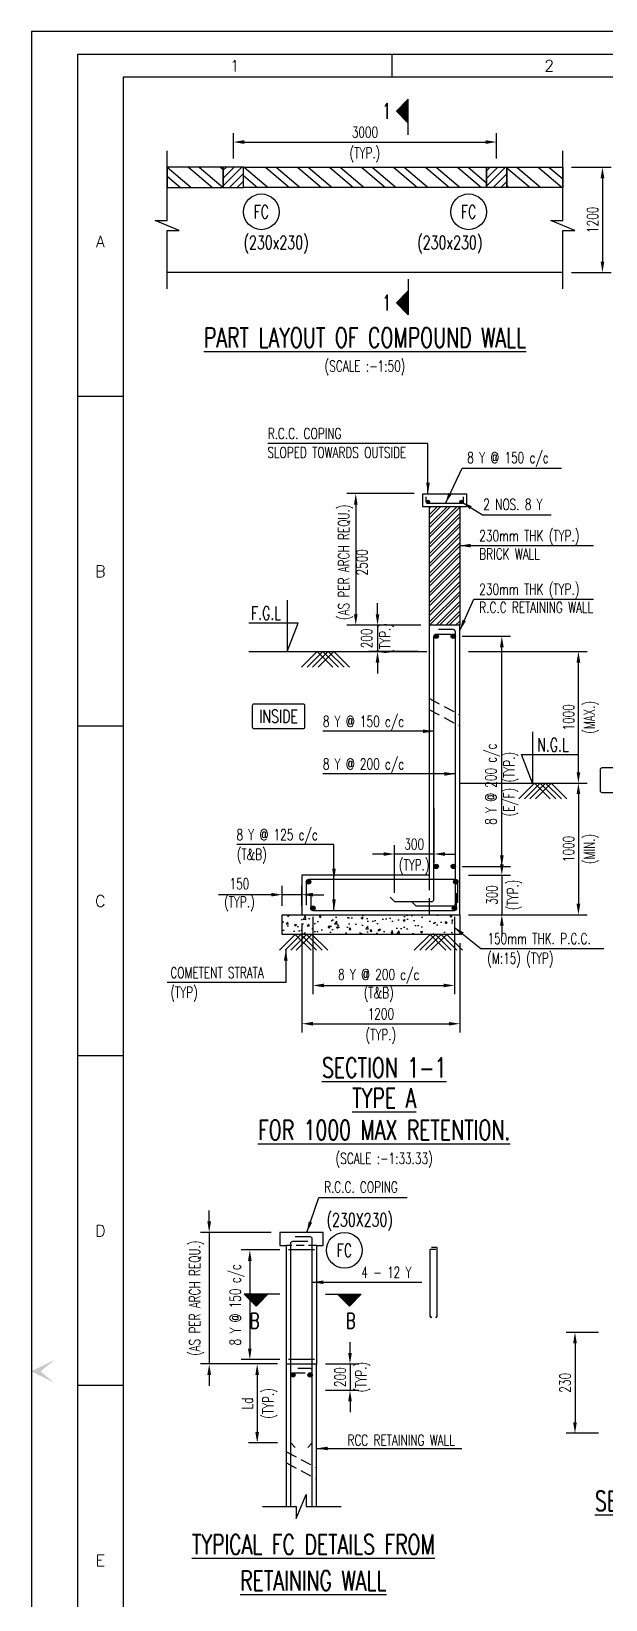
# Model space of a CAD drawing. Header units: millimetres. Extents: x 2843046 to 3042813, y -234641 to -168101.
# Drawn here: x 2843046 to 2856134, y -203856 to -168101 of the extents above; entities that cross this region are included whole.
import ezdxf
from ezdxf.enums import TextEntityAlignment as Align

# ---------------------------------------------------------------- set-up
doc = ezdxf.new("R2010")
doc.units = ezdxf.units.MM
doc.header["$MEASUREMENT"] = 0
doc.header["$PDMODE"] = 34
doc.header["$PDSIZE"] = -5
doc.linetypes.add('Hidden', pattern=[0.375, 0.25, -0.125])
for name, color, linetype in [('NO. BEAM', 3, 'Continuous'), ('PNA', 8, 'Continuous'), ('S- PILE CAP', 4, 'Continuous'), ('S-BRECK LINE', 8, 'Continuous'), ('S-COLUMN', 1, 'Continuous'), ('S-COLUMN CIRCLE', 9, 'Continuous'), ('S-COLUMN HATCH', 8, 'Continuous'), ('S-COLUMN NO', 2, 'Continuous'), ('S-COLUMN SIZES', 2, 'Continuous'), ('S-CONCRET LINE', 4, 'Continuous'), ('S-DIM-1', 5, 'Continuous'), ('S-FOOTING', 4, 'Continuous'), ('S-HATCH', 253, 'Continuous'), ('S-LEVEL SECTION', 3, 'Continuous'), ('S-PCC', 9, 'Continuous'), ('S-REINFORCEMENT', 6, 'Continuous'), ('S-RETAINING WALL', 6, 'Continuous'), ('S-SECTION MARK', 1, 'Continuous'), ('S-STIRUPS)', 3, 'Continuous'), ('S-TEXT', 2, 'Continuous'), ('S-TEXT-1', 4, 'Continuous'), ('S-TITIL', 6, 'Continuous'), ('SHEET', 7, 'Continuous'), ('TITLE', 6, 'Continuous')]:
    doc.layers.add(name, color=color, linetype=linetype)
doc.layers.add('RIDE-PROFILE', color=8, linetype='Continuous', lineweight=25)
doc.styles.add('ROMANS', font='simplex.shx', dxfattribs={"width": 0.7})
doc.dimstyles.new('dim10', dxfattribs={"dimtxt": 250, "dimasz": 250, "dimexe": 200, "dimexo": 200, "dimgap": 100, "dimtad": 1, "dimdec": 0, "dimlfac": 0.1, "dimzin": 0, "dimdsep": 46, "dimtxsty": 'ROMANS', "dimcen": 0, "dimclrd": 5, "dimclre": 5, "dimclrt": 4, "dimadec": 0, "dimazin": 0, "dimtfac": 1, "dimtdec": 0, "dimtix": 1, "dimtofl": 0, "dimtmove": 2, "dimatfit": 3, "dimfxl": 0, "dimtolj": 1, "dimtzin": 0, "dimlwd": -1, "dimlwe": -1, "dimarcsym": 0})
doc.dimstyles.new('dim100', dxfattribs={"dimtxt": 250, "dimasz": 250, "dimexe": 200, "dimexo": 200, "dimgap": 100, "dimtad": 1, "dimdec": 0, "dimzin": 0, "dimdsep": 46, "dimtxsty": 'ROMANS', "dimcen": 0, "dimclrd": 5, "dimclre": 5, "dimclrt": 4, "dimadec": 0, "dimazin": 0, "dimtfac": 1, "dimtdec": 0, "dimtix": 1, "dimtofl": 0, "dimtmove": 2, "dimatfit": 3, "dimfxl": 0, "dimtolj": 1, "dimtzin": 0, "dimlwd": -1, "dimlwe": -1, "dimarcsym": 0})
doc.dimstyles.new('dim33.33', dxfattribs={"dimtxt": 250, "dimasz": 250, "dimexe": 200, "dimexo": 200, "dimgap": 100, "dimtad": 1, "dimdec": 0, "dimlfac": 0.333331, "dimzin": 0, "dimdsep": 46, "dimtxsty": 'ROMANS', "dimcen": 0, "dimclrd": 5, "dimclre": 5, "dimclrt": 4, "dimadec": 0, "dimazin": 0, "dimtfac": 1, "dimtdec": 0, "dimtix": 1, "dimtofl": 0, "dimtmove": 2, "dimatfit": 3, "dimfxl": 0, "dimtolj": 1, "dimtzin": 0, "dimlwd": -1, "dimlwe": -1, "dimarcsym": 0})
doc.dimstyles.new('dim50', dxfattribs={"dimtxt": 250, "dimasz": 250, "dimexe": 200, "dimexo": 200, "dimgap": 100, "dimtad": 1, "dimdec": 0, "dimlfac": 0.5, "dimzin": 0, "dimdsep": 46, "dimtxsty": 'ROMANS', "dimcen": 0, "dimclrd": 5, "dimclre": 5, "dimclrt": 4, "dimadec": 0, "dimazin": 0, "dimtfac": 1, "dimtdec": 0, "dimtix": 1, "dimtofl": 0, "dimtmove": 2, "dimatfit": 3, "dimfxl": 0, "dimtolj": 1, "dimtzin": 0, "dimlwd": -1, "dimlwe": -1, "dimarcsym": 0})
pattern_1 = [(45, (-15469365.54, 1231386.5), (-88.38834765, 88.38834765), [])]

# ---------------------------------------------------------------- blocks, each defined once
blk = doc.blocks.new('*D11')
at = {"layer": 'Defpoints', "color": 0, "lineweight": -2}
for p in [(2853649, -170624), (2847649, -171198), (2853649, -171198)]:
    blk.add_point(p, dxfattribs=at)
at = {"layer": 'S-DIM-1', "color": 5}
for p, q in [((2847649, -170998), (2847649, -170424)), ((2853649, -170998), (2853649, -170424)), ((2847899, -170624), (2853399, -170624))]:
    blk.add_line(p, q, dxfattribs=at)
at = {"layer": 'S-DIM-1', "color": 5, "lineweight": -2}
for points in [[(2847899, -170582), (2847899, -170666), (2847649, -170624)], [(2853399, -170666), (2853399, -170582), (2853649, -170624)]]:
    blk.add_solid(points, dxfattribs=at)
at = {"layer": 'S-DIM-1', "color": 4, "char_height": 250, "attachment_point": 5, "style": 'ROMANS'}
for s, insert in [('\\A1;3000', (2850649, -170399)), ('\\A1;(TYP.)', (2850649, -170915))]:
    blk.add_mtext(s, dxfattribs=dict(at, insert=insert))
blk = doc.blocks.new('*D12')
at = {"layer": 'Defpoints', "color": 0, "lineweight": -2}
for p in [(2855157, -171198), (2855157, -173598), (2856062, -173598)]:
    blk.add_point(p, dxfattribs=at)
at = {"layer": 'S-DIM-1', "color": 5}
for p, q in [((2855357, -171198), (2856262, -171198)), ((2856062, -171448), (2856062, -173348)), ((2855357, -173598), (2856262, -173598))]:
    blk.add_line(p, q, dxfattribs=at)
at = {"layer": 'S-DIM-1', "color": 5, "lineweight": -2}
for points in [[(2856104, -171448), (2856020, -171448), (2856062, -171198)], [(2856020, -173348), (2856104, -173348), (2856062, -173598)]]:
    blk.add_solid(points, dxfattribs=at)
at = {"layer": 'S-DIM-1', "color": 4, "insert": (2855837, -172398), "char_height": 250, "attachment_point": 5, "rotation": 90, "style": 'ROMANS'}
blk.add_mtext('\\A1;1200', dxfattribs=at)
blk = doc.blocks.new('*D15')
at = {"layer": 'Defpoints', "color": 0, "lineweight": -2}
for p in [(2852222, -185613), (2851322, -186857), (2851322, -187941)]:
    blk.add_point(p, dxfattribs=at)
at = {"layer": 'S-DIM-1', "color": 5}
for p, q in [((2852222, -185813), (2852222, -187057)), ((2851322, -187741), (2851322, -186657))]:
    blk.add_line(p, q, dxfattribs=at)
at = {"layer": 'S-DIM-1', "color": 5, "lineweight": -3}
for p, q in [((2851072, -186857), (2850822, -186857)), ((2852222, -186857), (2851322, -186857)), ((2852472, -186857), (2852722, -186857))]:
    blk.add_line(p, q, dxfattribs=at)
at = {"layer": 'S-DIM-1', "color": 5, "lineweight": -2}
for points in [[(2851072, -186898), (2851072, -186815), (2851322, -186857)], [(2852472, -186815), (2852472, -186898), (2852222, -186857)]]:
    blk.add_solid(points, dxfattribs=at)
at = {"layer": 'S-DIM-1', "color": 4, "char_height": 250, "attachment_point": 5, "style": 'ROMANS'}
for s, insert in [('\\A1;300', (2851772, -186632)), ('(TYP.)', (2851772, -187147))]:
    blk.add_mtext(s, dxfattribs=dict(at, insert=insert))
blk = doc.blocks.new('*D16')
at = {"layer": 'Defpoints', "color": 0, "lineweight": -2}
for p in [(2852662, -181891), (2853768, -181891), (2852662, -187139)]:
    blk.add_point(p, dxfattribs=at)
at = {"layer": 'S-DIM-1', "color": 5}
for p, q in [((2852862, -181891), (2853968, -181891)), ((2852862, -187139), (2853968, -187139))]:
    blk.add_line(p, q, dxfattribs=at)
at = {"layer": 'S-DIM-1', "color": 5, "lineweight": -3}
blk.add_line((2853768, -186889), (2853768, -182141), dxfattribs=at)
at = {"layer": 'S-DIM-1', "color": 5, "lineweight": -2}
for points in [[(2853810, -182141), (2853727, -182141), (2853768, -181891)], [(2853727, -186889), (2853810, -186889), (2853768, -187139)]]:
    blk.add_solid(points, dxfattribs=at)
at = {"layer": 'S-DIM-1', "color": 4, "insert": (2853768, -185265), "char_height": 250, "attachment_point": 5, "rotation": 90, "style": 'ROMANS'}
blk.add_mtext('\\A1;{8 Y @ 200 c/c\\P(E/F) (TYP.)}', dxfattribs=at)
blk = doc.blocks.new('*D17')
at = {"layer": 'Defpoints', "color": 0, "lineweight": -2}
for p in [(2852812, -187341), (2852812, -188241), (2853768, -188241)]:
    blk.add_point(p, dxfattribs=at)
at = {"layer": 'S-DIM-1', "color": 5, "lineweight": -3}
for p, q in [((2853768, -187091), (2853768, -186841)), ((2853768, -187341), (2853768, -188241)), ((2853768, -188491), (2853768, -188741))]:
    blk.add_line(p, q, dxfattribs=at)
at = {"layer": 'S-DIM-1', "color": 5}
for p, q in [((2853012, -187341), (2853968, -187341)), ((2853012, -188241), (2853968, -188241))]:
    blk.add_line(p, q, dxfattribs=at)
at = {"layer": 'S-DIM-1', "color": 5, "lineweight": -2}
for points in [[(2853727, -187091), (2853810, -187091), (2853768, -187341)], [(2853810, -188491), (2853727, -188491), (2853768, -188241)]]:
    blk.add_solid(points, dxfattribs=at)
at = {"layer": 'S-DIM-1', "color": 4, "char_height": 250, "attachment_point": 5, "rotation": 90, "style": 'ROMANS'}
for s, insert in [('\\A1;300', (2853543, -187791)), ('(TYP.)', (2854059, -187791))]:
    blk.add_mtext(s, dxfattribs=dict(at, insert=insert))
blk = doc.blocks.new('*D18')
at = {"layer": 'Defpoints', "color": 0, "lineweight": -2}
for p in [(2849462, -188091), (2852689, -188091), (2852689, -189854)]:
    blk.add_point(p, dxfattribs=at)
at = {"layer": 'S-DIM-1', "color": 5}
for p, q in [((2849462, -188291), (2849462, -190054)), ((2852689, -188291), (2852689, -190054)), ((2849712, -189854), (2852439, -189854))]:
    blk.add_line(p, q, dxfattribs=at)
at = {"layer": 'S-DIM-1', "color": 5, "lineweight": -2}
for points in [[(2849712, -189812), (2849712, -189895), (2849462, -189854)], [(2852439, -189895), (2852439, -189812), (2852689, -189854)]]:
    blk.add_solid(points, dxfattribs=at)
at = {"layer": 'S-DIM-1', "color": 4, "insert": (2850962, -189854), "char_height": 250, "attachment_point": 5, "style": 'ROMANS'}
blk.add_mtext('\\A1;{8 Y @ 200 c/c\\P(T&B)}', dxfattribs=at)
blk = doc.blocks.new('*D19')
at = {"layer": 'Defpoints', "color": 0, "lineweight": -2}
for p in [(2849212, -188241), (2852812, -188691), (2852812, -190726)]:
    blk.add_point(p, dxfattribs=at)
at = {"layer": 'S-DIM-1', "color": 5}
for p, q in [((2849212, -188441), (2849212, -190926)), ((2852812, -188891), (2852812, -190926)), ((2849462, -190726), (2852562, -190726))]:
    blk.add_line(p, q, dxfattribs=at)
at = {"layer": 'S-DIM-1', "color": 5, "lineweight": -2}
for points in [[(2849462, -190685), (2849462, -190768), (2849212, -190726)], [(2852562, -190768), (2852562, -190685), (2852812, -190726)]]:
    blk.add_solid(points, dxfattribs=at)
at = {"layer": 'S-DIM-1', "color": 4, "char_height": 250, "attachment_point": 5, "style": 'ROMANS'}
for s, insert in [('\\A1;1200', (2851012, -190501)), ('(TYP.)', (2851012, -191017))]:
    blk.add_mtext(s, dxfattribs=dict(at, insert=insert))
blk = doc.blocks.new('*D20')
at = {"layer": 'Defpoints', "color": 0, "lineweight": -2}
for p in [(2852812, -185241), (2852812, -188241), (2855514, -188241)]:
    blk.add_point(p, dxfattribs=at)
at = {"layer": 'S-DIM-1', "color": 5}
for p, q in [((2853012, -185241), (2855714, -185241)), ((2853012, -188241), (2855714, -188241))]:
    blk.add_line(p, q, dxfattribs=at)
at = {"layer": 'S-DIM-1', "color": 5, "lineweight": -3}
blk.add_line((2855514, -185491), (2855514, -187991), dxfattribs=at)
at = {"layer": 'S-DIM-1', "color": 5, "lineweight": -2}
for points in [[(2855556, -185491), (2855472, -185491), (2855514, -185241)], [(2855472, -187991), (2855556, -187991), (2855514, -188241)]]:
    blk.add_solid(points, dxfattribs=at)
at = {"layer": 'S-DIM-1', "color": 4, "char_height": 250, "attachment_point": 5, "rotation": 90, "style": 'ROMANS'}
for s, insert in [('\\A1;1000', (2855289, -186741)), ('(MIN.)', (2855805, -186741))]:
    blk.add_mtext(s, dxfattribs=dict(at, insert=insert))
blk = doc.blocks.new('*D21')
at = {"layer": 'Defpoints', "color": 0, "lineweight": -2}
for p in [(2852812, -182241), (2855514, -182241), (2852812, -185241)]:
    blk.add_point(p, dxfattribs=at)
at = {"layer": 'S-DIM-1', "color": 5}
for p, q in [((2853012, -182241), (2855714, -182241)), ((2853012, -185241), (2855714, -185241))]:
    blk.add_line(p, q, dxfattribs=at)
at = {"layer": 'S-DIM-1', "color": 5, "lineweight": -3}
blk.add_line((2855514, -184991), (2855514, -182491), dxfattribs=at)
at = {"layer": 'S-DIM-1', "color": 5, "lineweight": -2}
for points in [[(2855556, -182491), (2855472, -182491), (2855514, -182241)], [(2855472, -184991), (2855556, -184991), (2855514, -185241)]]:
    blk.add_solid(points, dxfattribs=at)
at = {"layer": 'S-DIM-1', "color": 4, "char_height": 250, "attachment_point": 5, "rotation": 90, "style": 'ROMANS'}
for s, insert in [('(MAX.)', (2855805, -183741)), ('\\A1;1000', (2855289, -183741))]:
    blk.add_mtext(s, dxfattribs=dict(at, insert=insert))
blk = doc.blocks.new('*D22')
at = {"layer": 'Defpoints', "color": 0, "lineweight": -2}
for p in [(2848762, -187784), (2848762, -188241), (2849212, -188241)]:
    blk.add_point(p, dxfattribs=at)
at = {"layer": 'S-DIM-1', "color": 5}
for p, q in [((2848762, -188041), (2848762, -187584)), ((2849212, -188041), (2849212, -187584))]:
    blk.add_line(p, q, dxfattribs=at)
at = {"layer": 'S-DIM-1', "color": 5, "lineweight": -3}
for p, q in [((2848512, -187784), (2847312, -187784)), ((2849212, -187784), (2848762, -187784)), ((2849462, -187784), (2849712, -187784))]:
    blk.add_line(p, q, dxfattribs=at)
at = {"layer": 'S-DIM-1', "color": 5, "lineweight": -2}
for points in [[(2848512, -187826), (2848512, -187742), (2848762, -187784)], [(2849462, -187742), (2849462, -187826), (2849212, -187784)]]:
    blk.add_solid(points, dxfattribs=at)
at = {"layer": 'S-DIM-1', "color": 4, "insert": (2847787, -187784), "char_height": 250, "attachment_point": 5, "style": 'ROMANS'}
blk.add_mtext('\\A1;150\\P(TYP.)', dxfattribs=at)
blk = doc.blocks.new('*D23')
at = {"layer": 'Defpoints', "color": 0, "lineweight": -2}
for p in [(2852122, -181641), (2850935, -182241), (2852062, -182241)]:
    blk.add_point(p, dxfattribs=at)
at = {"layer": 'S-DIM-1', "color": 5, "lineweight": -3}
for p, q in [((2850935, -181391), (2850935, -181141)), ((2850935, -181641), (2850935, -182241)), ((2850935, -182491), (2850935, -182741))]:
    blk.add_line(p, q, dxfattribs=at)
at = {"layer": 'S-DIM-1', "color": 5}
for p, q in [((2851922, -181641), (2850735, -181641)), ((2851862, -182241), (2850735, -182241))]:
    blk.add_line(p, q, dxfattribs=at)
at = {"layer": 'S-DIM-1', "color": 5, "lineweight": -2}
for points in [[(2850894, -181391), (2850977, -181391), (2850935, -181641)], [(2850977, -182491), (2850894, -182491), (2850935, -182241)]]:
    blk.add_solid(points, dxfattribs=at)
at = {"layer": 'S-DIM-1', "color": 4, "insert": (2850935, -181941), "char_height": 250, "attachment_point": 5, "rotation": 90, "style": 'ROMANS'}
blk.add_mtext('\\A1;200\\P(TYP.)', dxfattribs=at)
blk = doc.blocks.new('*D36')
at = {"layer": 'Defpoints', "color": 0, "lineweight": -2}
for p in [(2856171, -197763), (2855436, -200063), (2856171, -200063)]:
    blk.add_point(p, dxfattribs=at)
at = {"layer": 'S-DIM-1', "color": 5}
for p, q in [((2855971, -197763), (2855236, -197763)), ((2855436, -198013), (2855436, -199813)), ((2855971, -200063), (2855236, -200063))]:
    blk.add_line(p, q, dxfattribs=at)
at = {"layer": 'S-DIM-1', "color": 5, "lineweight": -2}
for points in [[(2855477, -198013), (2855394, -198013), (2855436, -197763)], [(2855394, -199813), (2855477, -199813), (2855436, -200063)]]:
    blk.add_solid(points, dxfattribs=at)
at = {"layer": 'S-DIM-1', "color": 4, "insert": (2855211, -198913), "char_height": 250, "attachment_point": 5, "rotation": 90, "style": 'ROMANS'}
blk.add_mtext('\\A1;230', dxfattribs=at)
blk = doc.blocks.new('*D38')
at = {"layer": 'Defpoints', "color": 0, "lineweight": -2}
for p in [(2848708, -195484), (2847099, -198484), (2848858, -198484)]:
    blk.add_point(p, dxfattribs=at)
at = {"layer": 'S-DIM-1', "color": 5, "lineweight": -3}
for p, q in [((2847099, -195234), (2847099, -194984)), ((2847099, -195484), (2847099, -198484)), ((2847099, -198734), (2847099, -198984))]:
    blk.add_line(p, q, dxfattribs=at)
at = {"layer": 'S-DIM-1', "color": 5}
for p, q in [((2848508, -195484), (2846899, -195484)), ((2848658, -198484), (2846899, -198484))]:
    blk.add_line(p, q, dxfattribs=at)
at = {"layer": 'S-DIM-1', "color": 5, "lineweight": -2}
for points in [[(2847057, -195234), (2847141, -195234), (2847099, -195484)], [(2847141, -198734), (2847057, -198734), (2847099, -198484)]]:
    blk.add_solid(points, dxfattribs=at)
at = {"layer": 'S-DIM-1', "color": 4, "insert": (2846809, -196984), "char_height": 250, "attachment_point": 5, "rotation": 90, "style": 'ROMANS'}
blk.add_mtext('\\A1;(AS PER ARCH REQU.)', dxfattribs=at)
blk = doc.blocks.new('*D39')
at = {"layer": 'Defpoints', "color": 0, "lineweight": -2}
for p in [(2848908, -195884), (2848025, -198384), (2848908, -198384)]:
    blk.add_point(p, dxfattribs=at)
at = {"layer": 'S-DIM-1', "color": 5}
for p, q in [((2848708, -195884), (2847825, -195884)), ((2848708, -198384), (2847825, -198384))]:
    blk.add_line(p, q, dxfattribs=at)
at = {"layer": 'S-DIM-1', "color": 5, "lineweight": -3}
blk.add_line((2848025, -196134), (2848025, -198134), dxfattribs=at)
at = {"layer": 'S-DIM-1', "color": 5, "lineweight": -2}
for points in [[(2848066, -196134), (2847983, -196134), (2848025, -195884)], [(2847983, -198134), (2848066, -198134), (2848025, -198384)]]:
    blk.add_solid(points, dxfattribs=at)
at = {"layer": 'S-DIM-1', "color": 4, "insert": (2847734, -197134), "char_height": 250, "attachment_point": 5, "rotation": 90, "style": 'ROMANS'}
blk.add_mtext('\\A1;8 Y @ 150 c/c', dxfattribs=at)
blk = doc.blocks.new('*D40')
at = {"layer": 'Defpoints', "color": 0, "lineweight": -2}
for p in [(2849548, -198484), (2849548, -199084), (2850308, -199084)]:
    blk.add_point(p, dxfattribs=at)
at = {"layer": 'S-DIM-1', "color": 5, "lineweight": -3}
for p, q in [((2850308, -198234), (2850308, -197984)), ((2850308, -198484), (2850308, -199084)), ((2850308, -199334), (2850308, -199584))]:
    blk.add_line(p, q, dxfattribs=at)
at = {"layer": 'S-DIM-1', "color": 5}
for p, q in [((2849748, -198484), (2850508, -198484)), ((2849748, -199084), (2850508, -199084))]:
    blk.add_line(p, q, dxfattribs=at)
at = {"layer": 'S-DIM-1', "color": 5, "lineweight": -2}
for points in [[(2850266, -198234), (2850350, -198234), (2850308, -198484)], [(2850350, -199334), (2850266, -199334), (2850308, -199084)]]:
    blk.add_solid(points, dxfattribs=at)
at = {"layer": 'S-DIM-1', "color": 4, "char_height": 250, "attachment_point": 5, "rotation": 90, "style": 'ROMANS'}
for s, insert in [('\\A1;200', (2850083, -198784)), ('(TYP.)', (2850599, -198784))]:
    blk.add_mtext(s, dxfattribs=dict(at, insert=insert))
blk = doc.blocks.new('*D41')
at = {"layer": 'Defpoints', "color": 0, "lineweight": -2}
for p in [(2848858, -198484), (2848192, -200284), (2848858, -200284)]:
    blk.add_point(p, dxfattribs=at)
at = {"layer": 'S-DIM-1', "color": 5}
for p, q in [((2848658, -198484), (2847992, -198484)), ((2848658, -200284), (2847992, -200284))]:
    blk.add_line(p, q, dxfattribs=at)
at = {"layer": 'S-DIM-1', "color": 5, "lineweight": -3}
blk.add_line((2848192, -198734), (2848192, -200034), dxfattribs=at)
at = {"layer": 'S-DIM-1', "color": 5, "lineweight": -2}
for points in [[(2848234, -198734), (2848151, -198734), (2848192, -198484)], [(2848151, -200034), (2848234, -200034), (2848192, -200284)]]:
    blk.add_solid(points, dxfattribs=at)
at = {"layer": 'S-DIM-1', "color": 4, "char_height": 250, "attachment_point": 5, "rotation": 90, "style": 'ROMANS'}
for s, insert in [('(TYP.)', (2848483, -199384)), ('\\A1;Ld', (2847967, -199384))]:
    blk.add_mtext(s, dxfattribs=dict(at, insert=insert))
blk = doc.blocks.new('FOLDER')
at = {"layer": 'PNA'}
for points in [[(-1250, 2500), (0, 0), (0, 1000)], [(1250, 2500), (0, 0), (0, 1000)]]:
    blk.add_solid(points, dxfattribs=at)
blk = doc.blocks.new('zw$C05B')
at = {"flags": 128}
blk.add_lwpolyline([(0, 0), (82749, 0), (82749, 58210), (0, 58210)], close=True, dxfattribs=at)
at = {"layer": 'PNA'}
for p, q in [((7716, 57718), (7716, 57226)), ((984, 50402), (1968, 50402)), ((984, 43342), (1968, 43342)), ((984, 36282), (1968, 36282)), ((984, 29223), (1968, 29223))]:
    blk.add_line(p, q, dxfattribs=at)
at = {"layer": 'PNA', "color": 1}
for points in [[(984, 492), (82257, 492), (82257, 57718), (984, 57718)], [(1968, 984), (81765, 984), (81765, 57226), (1968, 57226)]]:
    blk.add_lwpolyline(points, close=True, dxfattribs=at)
at = {"layer": 'PNA', "xscale": 0.1967862005670764, "yscale": 0.1967862005670764, "zscale": 0.1967862005670764, "rotation": 270}
blk.add_blockref('FOLDER', (0, 29518), dxfattribs=at)
at = {"layer": 'PNA', "style": 'ROMANS'}
for s, p in [('1', (4351, 57472)), ('2', (11082, 57472)), ('A', (1476, 53709)), ('B', (1476, 46649)), ('C', (1476, 39589)), ('D', (1476, 32529)), ('E', (1476, 25470))]:
    blk.add_text(s, height=246, dxfattribs=at).set_placement(p, align=Align.MIDDLE)
blk = doc.blocks.new('*D146')
at = {"layer": 'Defpoints', "color": 0, "lineweight": -2}
for p in [(2851972, -178641), (2850439, -181641), (2852122, -181641)]:
    blk.add_point(p, dxfattribs=at)
at = {"layer": 'S-DIM-1', "color": 5}
for p, q in [((2851772, -178641), (2850239, -178641)), ((2851922, -181641), (2850239, -181641))]:
    blk.add_line(p, q, dxfattribs=at)
at = {"layer": 'S-DIM-1', "color": 5, "lineweight": -3}
blk.add_line((2850439, -178891), (2850439, -181391), dxfattribs=at)
at = {"layer": 'S-DIM-1', "color": 5, "lineweight": -2}
for points in [[(2850481, -178891), (2850398, -178891), (2850439, -178641)], [(2850398, -181391), (2850481, -181391), (2850439, -181641)]]:
    blk.add_solid(points, dxfattribs=at)
at = {"layer": 'S-DIM-1', "color": 4, "insert": (2850373, -180205), "char_height": 250, "attachment_point": 5, "rotation": 90, "style": 'ROMANS'}
blk.add_mtext('\\A1;{(AS PER ARCH REQU.)\\P2500}', dxfattribs=at)

msp = doc.modelspace()

# ---------------------------------------------------------------- hatches: boundary and pattern name
at = {"layer": 'S-COLUMN HATCH'}
h = msp.add_hatch(dxfattribs=at)
h.set_pattern_fill('ANSI31', color=256, scale=1000, angle=360, style=0)
h.set_pattern_definition(pattern_1)
h.paths.add_polyline_path([(2847419.5, -171657.6), (2847419.5, -171197.6), (2847879.5, -171197.6), (2847879.5, -171657.6)])
h = msp.add_hatch(dxfattribs=at)
h.set_pattern_fill('ANSI31', color=256, scale=1000, angle=360, style=0)
h.set_pattern_definition(pattern_1)
h.paths.add_polyline_path([(2853419.5, -171657.6), (2853419.5, -171197.6), (2853879.5, -171197.6), (2853879.5, -171657.6)])
at = {"layer": 'S-HATCH'}
h = msp.add_hatch(dxfattribs=at)
h.set_pattern_fill('ANSI32', color=256, scale=1250, angle=275, style=0)
h.set_pattern_definition([(320, (-13583838.6, 937033.7), (301.306692, 359.083333), []), (320, (-13583819.35, 936813.57), (301.306692, 359.083333), [])])
h.paths.add_polyline_path([(2846141.5, -171197.6), (2846141.5, -171657.6), (2847419.5, -171657.6), (2847419.5, -171197.6)])
h = msp.add_hatch(dxfattribs=at)
h.set_pattern_fill('ANSI32', color=256, scale=1250, angle=275, style=0)
h.set_pattern_definition([(320, (-13585001.6, 937033.7), (301.306692, 359.083333), []), (320, (-13584982.35, 936813.57), (301.306692, 359.083333), [])])
h.paths.add_polyline_path([(2847879.5, -171657.6), (2847879.5, -171197.6), (2853419.5, -171197.6), (2853419.5, -171657.6)])
h = msp.add_hatch(dxfattribs=at)
h.set_pattern_fill('ANSI32', color=256, scale=1250, angle=275, style=0)
h.set_pattern_definition([(320, (-13588995.56, 937033.7), (301.306692, 359.083333), []), (320, (-13588976.3, 936813.57), (301.306692, 359.083333), [])])
h.paths.add_polyline_path([(2853879.5, -171657.6), (2853879.5, -171197.6), (2855157.5, -171197.6), (2855157.5, -171657.6)])
h = msp.add_hatch(dxfattribs=at)
h.set_pattern_fill('ANSI32', color=256, scale=420, style=0)
h.set_pattern_definition([(45, (2744105.07, -207169.9), (-111.36932, 111.36932), []), (45, (2744179.32, -207169.9), (-111.36932, 111.36932), [])])
h.paths.add_polyline_path([(2852121.5, -181641.3), (2852811.5, -181641.3), (2852811.5, -178941.3), (2852121.5, -178941.3)])
at = {"layer": 'S-PCC', "linetype": 'ByBlock'}
h = msp.add_hatch(dxfattribs=at)
h.set_pattern_fill('AR-CONC,_O', color=8, scale=66.666667)
h.set_pattern_definition([(50, (-14250055.9, 223085.9), (478.173455, -41.834757), [50, -550]), (355, (-14250055.9, 223085.9), (-92.500889, 501.461422), [40, -440]), (100.4514445, (-14250016.04, 223082.4), (385.672564, 459.626661), [42.493461, -467.428075]), (46.1842, (-14250055.9, 223219.2), (711.49422, -110.346187), [75, -825]), (96.6356355, (-14249996.6, 223210), (623.107964, 649.4124), [63.740228, -701.142507]), (351.184164, (-14250055.9, 223219.2), (623.107963, 649.4124), [60, -660]), (21, (-14249989.2, 223185.9), (397.938035, -268.412594), [50, -550]), (326, (-14249989.2, 223185.9), (162.210221, 483.433363), [40, -440]), (71.4514447, (-14249956.06, 223163.5), (560.148251, 215.020769), [42.49346, -467.428075]), (37.5, (-14250055.88, 223085.88), (8.1065702, 221.9292359), [0, -434.6666667, 0, -446.6666667, 0, -441.6666667]), (7.5, (-14250055.88, 223085.88), (175.3796916, 262.9411413), [0, -254.6666667, 0, -424.6666667, 0, -168.3333333]), (327.5, (-14250204.55, 223085.88), (355.8816241, -15.0365812), [0, -166.6666667, 0, -520, 0, -690]), (317.5, (-14250271.22, 223085.88), (388.7907796, 66.736655), [0, -216.6666667, 0, -345.3333333, 0, -490])])
h.paths.add_polyline_path([(2848761.5, -188691.3), (2848761.5, -188241.3), (2852811.5, -188241.3), (2852811.5, -188691.3)])
at = {"layer": 'S-SECTION MARK'}
h = msp.add_hatch(dxfattribs=at)
h.set_pattern_fill('ANSI31', color=256, scale=172.406964, angle=270, style=0)
h.set_pattern_definition([(315, (2849798.072, -94209.248), (15.2387667, 15.2387667), [])])
h.paths.add_polyline_path([(2851369.9, -169920.4), (2851637.1, -169648.5), (2851637.1, -170192.3)])
h = msp.add_hatch(dxfattribs=at)
h.set_pattern_fill('ANSI31', color=256, scale=172.406964, angle=270, style=0)
h.set_pattern_definition([(315, (2849798.072, -96505.446), (15.2387667, 15.2387667), [])])
h.paths.add_polyline_path([(2851369.9, -174288.6), (2851637.1, -174560.5), (2851637.1, -174016.7)])
at = {"layer": 'S-SECTION MARK', "ltscale": 5}
h = msp.add_hatch(dxfattribs=at)
h.set_pattern_fill('ANSI31', color=256, scale=172.406964, angle=180, style=0)
h.set_pattern_definition([(225, (2924944.145, -195056.677), (15.2387667, -15.2387667), [])])
h.paths.add_polyline_path([(2848167, -197162.8), (2847895.2, -196895.7), (2848438.9, -196895.7)])
h = msp.add_hatch(dxfattribs=at)
h.set_pattern_fill('ANSI31', color=256, scale=172.406964, angle=180, style=0)
h.set_pattern_definition([(225, (2924890.147, -195056.677), (15.2387667, -15.2387667), [])])
h.paths.add_polyline_path([(2850293, -197162.8), (2850564.9, -196895.7), (2850021.1, -196895.7)])

# ---------------------------------------------------------------- linework, layer by layer
at = {"layer": 'NO. BEAM', "color": 7, "elevation": 153378}
for points in [[(2849239.4, -183437.6), (2848119.4, -183437.6, 0.4142136), (2848079.4, -183477.6), (2848079.4, -183957.6, 0.4142136), (2848119.4, -183997.6), (2849239.4, -183997.6, 0.4142136), (2849279.4, -183957.6), (2849279.4, -183477.6, 0.4142136)], [(2857469.6, -184892.8), (2856049.6, -184892.8, 0.4142136), (2856009.6, -184932.8), (2856009.6, -185412.8, 0.4142136), (2856049.6, -185452.8), (2857469.6, -185452.8, 0.4142136), (2857509.6, -185412.8), (2857509.6, -184932.8, 0.4142136)]]:
    msp.add_lwpolyline(points, format="xyb", close=True, dxfattribs=at)
at = {"layer": 'RIDE-PROFILE', "color": 2, "linetype": 'Hidden', "ltscale": 1000}
for p, q in [((2852121.5, -183313.9, 153378), (2852811.5, -183681.2, 153378)), ((2852121.5, -183568.8, 153378), (2852811.5, -183936.1, 153378)), ((2848858, -200484.1, -0.8), (2849548, -200851.5, -0.8)), ((2848858, -200739, -0.8), (2849548, -201106.4, -0.8))]:
    msp.add_line(p, q, dxfattribs=at)
at = {"layer": 'S- PILE CAP', "color": 8, "linetype": 'Hidden', "ltscale": 1500}
msp.add_line((2852121.5, -188241.3, 153328.1), (2852121.5, -187341.3, 153328.1), dxfattribs=at)
at = {"layer": 'S-BRECK LINE', "elevation": 153353}
for points in [[(2846141.5, -173972.6), (2846141.5, -172638.1), (2846416.2, -172638.1), (2845866.7, -172412.5), (2846141.5, -172412.5), (2846141.5, -170822.6)], [(2855157.5, -173972.6), (2855157.5, -172638.1), (2855432.2, -172638.1), (2854882.7, -172412.5), (2855157.5, -172412.5), (2855157.5, -170822.6)]]:
    msp.add_lwpolyline(points, dxfattribs=at)
at = {"layer": 'S-BRECK LINE'}
msp.add_lwpolyline([(2848315.5, -201734.4), (2849082.7, -201734.4), (2849082.7, -202009.2), (2849308.4, -201459.7), (2849308.4, -201734.4), (2850103.3, -201734.4)], dxfattribs=at)
at = {"layer": 'S-COLUMN', "color": 4}
for p, q in [((2852121.5, -181641.3, 153378), (2852121.5, -178941.3, 153378)), ((2848858, -198445.1), (2848858, -195784.1))]:
    msp.add_line(p, q, dxfattribs=at)
at = {"layer": 'S-COLUMN', "color": 8, "linetype": 'Hidden', "ltscale": 750}
msp.add_line((2849548, -195784.1), (2848858, -195784.1), dxfattribs=at)
at = {"layer": 'S-COLUMN', "elevation": 153353}
for points in [[(2847419.5, -171657.6), (2847879.5, -171657.6), (2847879.5, -171197.6), (2847419.5, -171197.6)], [(2853879.5, -171657.6), (2853419.5, -171657.6), (2853419.5, -171197.6), (2853879.5, -171197.6)]]:
    msp.add_lwpolyline(points, close=True, dxfattribs=at)
at = {"layer": 'S-COLUMN', "color": 4, "elevation": 153378}
msp.add_lwpolyline([(2852811.5, -178941.3), (2852811.5, -181641.3)], dxfattribs=at)
at = {"layer": 'S-COLUMN', "color": 4}
for points in [[(2848858, -198484.1), (2848858, -195784.1)], [(2849548, -195784.1), (2849548, -198484.1)]]:
    msp.add_lwpolyline(points, dxfattribs=at)
at = {"layer": 'S-COLUMN CIRCLE'}
for centre in [(2848287, -172215.1, 153353), (2853011.9, -172215.1, 153353), (2850180.5, -195891.6)]:
    msp.add_circle(centre, 407.5, dxfattribs=at)
at = {"layer": 'S-CONCRET LINE'}
msp.add_line((2855157.5, -173597.6, 153353), (2846141.5, -173597.6, 153353), dxfattribs=at)
for points, elevation in [([(2847419.5, -171657.6), (2847419.5, -171197.6), (2846141.5, -171197.6), (2846141.5, -171657.6)], 153353), ([(2847879.5, -171657.6), (2847879.5, -171197.6), (2853419.5, -171197.6), (2853419.5, -171657.6)], 153353), ([(2853879.5, -171657.6), (2853879.5, -171197.6), (2855157.5, -171197.6), (2855157.5, -171657.6)], 153353), ([(2851971.5, -178941.3), (2851971.5, -178641.3), (2852961.5, -178641.3), (2852961.5, -178941.3)], 153378)]:
    msp.add_lwpolyline(points, close=True, dxfattribs=dict(at, elevation=elevation))
for points in [[(2848708, -195484.1), (2848708, -195784.1), (2848858, -195784.1)], [(2849548, -195784.1), (2849698, -195784.1), (2849698, -195484.1), (2848708, -195484.1)]]:
    msp.add_lwpolyline(points, dxfattribs=at)
at = {"layer": 'S-FOOTING', "elevation": 153328.1}
msp.add_lwpolyline([(2852121.5, -187341.3), (2849211.5, -187341.3), (2849211.5, -188241.3), (2852811.5, -188241.3)], dxfattribs=at)
at = {"layer": 'S-LEVEL SECTION'}
for p, q in [((2848005.7, -182241.3, 153378), (2852061.5, -182241.3, 153378)), ((2852811.5, -185241.3, 153378), (2855002.2, -185241.3, 153378))]:
    msp.add_line(p, q, dxfattribs=at)
at = {"layer": 'S-LEVEL SECTION', "elevation": 153378}
for points in [[(2848879.3, -181070.9), (2848879.3, -182241.3), (2849129.3, -181591.3), (2848005.7, -181591.3)], [(2854467.2, -184070.9), (2854467.2, -185241.3), (2854217.2, -184591.3), (2855511.4, -184591.3)]]:
    msp.add_lwpolyline(points, dxfattribs=at)
at = {"layer": 'S-PCC', "elevation": 153378}
for points in [[(2849202.6, -182599.3), (2849560.6, -182241.3), (2849918.6, -182599.3)], [(2849329.2, -182599.3), (2849687.2, -182241.3), (2850045.1, -182599.3)], [(2849455.7, -182599.3), (2849813.7, -182241.3), (2850171.7, -182599.3)], [(2849582.3, -182599.3), (2849940.3, -182241.3), (2850298.3, -182599.3)]]:
    msp.add_lwpolyline(points, dxfattribs=at)
at = {"layer": 'S-PCC', "color": 8}
for points, elevation in [([(2854871.3, -185599.3), (2854513.4, -185241.3), (2854155.4, -185599.3)], 153378), ([(2854997.9, -185599.3), (2854639.9, -185241.3), (2854282, -185599.3)], 153378), ([(2855124.5, -185599.3), (2854766.5, -185241.3), (2854408.5, -185599.3)], 153378), ([(2855251, -185599.3), (2854893, -185241.3), (2854535.1, -185599.3)], 153378), ([(2848703.6, -189049.3), (2849061.5, -188691.3), (2849419.5, -189049.3)], 153328.1), ([(2848830.1, -189049.3), (2849188.1, -188691.3), (2849546.1, -189049.3)], 153328.1), ([(2848956.7, -189049.3), (2849314.7, -188691.3), (2849672.6, -189049.3)], 153328.1), ([(2849083.3, -189049.3), (2849441.2, -188691.3), (2849799.2, -189049.3)], 153328.1), ([(2852489.8, -189049.3), (2852131.9, -188691.3), (2851773.9, -189049.3)], 153328.1), ([(2852616.4, -189049.3), (2852258.4, -188691.3), (2851900.4, -189049.3)], 153328.1), ([(2852743, -189049.3), (2852385, -188691.3), (2852027, -189049.3)], 153328.1), ([(2852869.5, -189049.3), (2852511.5, -188691.3), (2852153.6, -189049.3)], 153328.1)]:
    msp.add_lwpolyline(points, dxfattribs=dict(at, elevation=elevation))
at = {"layer": 'S-PCC', "color": 8, "elevation": 153353}
msp.add_lwpolyline([(2848761.5, -188691.3), (2848761.5, -188241.3), (2852811.5, -188241.3), (2852811.5, -188691.3)], close=True, dxfattribs=at)
at = {"layer": 'S-REINFORCEMENT', "elevation": 153378}
msp.add_lwpolyline([(2852886.5, -178716.3), (2852886.5, -178828.8, -0.4142136), (2852849, -178866.3), (2852084, -178866.3, -0.4142136), (2852046.5, -178828.8), (2852046.5, -178716.3)], format="xyb", dxfattribs=at)
at = {"layer": 'S-REINFORCEMENT', "const_width": 37.5, "elevation": 153378}
for points in [[(2852065.3, -178828.8, 1), (2852102.8, -178828.8, 1)], [(2852867.8, -178828.8, -1), (2852830.3, -178828.8, -1)]]:
    msp.add_lwpolyline(points, format="xyb", close=True, dxfattribs=at)
at = {"layer": 'S-REINFORCEMENT', "ltscale": 10}
for points, elevation in [([(2851221.5, -187841.3), (2851321.5, -187941.3), (2852171.5, -187941.3, 0.4142136), (2852221.5, -187891.3), (2852221.5, -181891.3, -0.4142136), (2852271.5, -181841.3), (2852611.5, -181841.3)], 153378), ([(2851711.5, -187941.3), (2851811.5, -188041.3), (2852661.5, -188041.3, 0.4142136), (2852711.5, -187991.3), (2852711.5, -181791.3, 0.4142136), (2852661.5, -181741.3), (2852321.5, -181741.3)], 153378), ([(2852768.8, -187972.9), (2852768.8, -187491.3, 0.4142136), (2852718.8, -187441.3), (2849361.5, -187441.3, 0.4142136), (2849311.5, -187491.3), (2849311.5, -188023.4)], 153328.1), ([(2849411.5, -187750.6), (2849411.5, -188091.3, 0.4142136), (2849461.5, -188141.3), (2852688.6, -188141.3, 0.4142136), (2852738.6, -188091.3), (2852738.6, -187750.6)], 153328.1)]:
    msp.add_lwpolyline(points, format="xyb", dxfattribs=dict(at, elevation=elevation))
at = {"layer": 'S-REINFORCEMENT', "ltscale": 10, "const_width": 50}
for points, elevation in [([(2852246.5, -181891.3, 1), (2852296.5, -181891.3, 1)], 153378), ([(2852636.5, -181891.3, 1), (2852686.5, -181891.3, 1)], 153378), ([(2852246.5, -187138.8, 1), (2852296.5, -187138.8, 1)], 153353), ([(2852636.5, -187138.8, 1), (2852686.5, -187138.8, 1)], 153353), ([(2849386.5, -187491.3, 1), (2849336.5, -187491.3, 1)], 153353), ([(2852693.8, -187491.3, -1), (2852743.8, -187491.3, -1)], 153353), ([(2849486.5, -188091.3, -1), (2849436.5, -188091.3, -1)], 153353), ([(2852663.6, -188091.3, -1), (2852713.6, -188091.3, -1)], 153353), ([(2849373, -198734.1, 1), (2849423, -198734.1, 1)], 0)]:
    msp.add_lwpolyline(points, format="xyb", close=True, dxfattribs=dict(at, elevation=elevation))
at = {"layer": 'S-REINFORCEMENT', "ltscale": 10}
for points in [[(2848958, -200284.1), (2849058, -200384.1), (2848958, -200284.1), (2848958, -195734.1, -0.4142136), (2849008, -195684.1), (2849348, -195684.1)], [(2849348, -200384.1), (2849448, -200284.1), (2849448, -195634.1, 0.4142136), (2849398, -195584.1), (2849058, -195584.1)], [(2852134.5, -197396.6), (2852167.9, -197430), (2852134.5, -197396.6), (2852134.5, -195880, -0.4142136), (2852151.2, -195863.3), (2852264.5, -195863.3)], [(2852264.5, -197430), (2852297.9, -197396.6), (2852297.9, -195846.6, 0.4142136), (2852281.2, -195830), (2852167.9, -195830)], [(2848958, -201734.4), (2848958, -198734.1, -0.4142136), (2849008, -198684.1), (2849288, -198684.1)], [(2849448, -201734.4), (2849448, -198634.1, 0.4142136), (2849398, -198584.1), (2849118, -198584.1)]]:
    msp.add_lwpolyline(points, format="xyb", dxfattribs=at)
at = {"layer": 'S-REINFORCEMENT', "ltscale": 10, "const_width": 50}
msp.add_lwpolyline([(2848983, -198734.1, 1), (2849033, -198734.1, 1)], format="xyb", close=True, dxfattribs=at)
at = {"layer": 'S-REINFORCEMENT'}
for centre in [(2852084, -178828.8, 153378), (2852849, -178828.8, 153378)]:
    msp.add_circle(centre, 37.5, dxfattribs=at)
at = {"layer": 'S-REINFORCEMENT', "ltscale": 10}
for centre in [(2852271.5, -181891.3, 153378), (2852661.5, -181891.3, 153378), (2852271.5, -187138.8, 153328.1), (2852661.5, -187138.8, 153328.1), (2849361.5, -187491.3, 153328.1), (2852718.8, -187491.3, 153328.1), (2849461.5, -188091.3, 153328.1), (2852688.6, -188091.3, 153328.1), (2849008, -198734.1, 0), (2849398, -198734.1)]:
    msp.add_circle(centre, 50, dxfattribs=at)
at = {"layer": 'S-RETAINING WALL', "color": 4}
for p, q in [((2852811.5, -181641.3, 153378), (2852121.5, -181641.3, 153378)), ((2849548, -198484.1), (2848858, -198484.1))]:
    msp.add_line(p, q, dxfattribs=at)
at = {"layer": 'S-RETAINING WALL', "color": 4, "elevation": 153378}
for points in [[(2852121.5, -187341.3), (2852121.5, -181641.3)], [(2852811.5, -188241.3), (2852811.5, -181641.3)]]:
    msp.add_lwpolyline(points, dxfattribs=at)
at = {"layer": 'S-RETAINING WALL', "color": 4}
for points in [[(2848858, -201734.4), (2848858, -198484.1)], [(2849548, -201734.4), (2849548, -198484.1)]]:
    msp.add_lwpolyline(points, dxfattribs=at)
at = {"layer": 'S-SECTION MARK'}
for p, q in [((2851369.9, -169920.4, 153353), (2851637.1, -169648.5, 153353)), ((2851637.1, -170461.4, 153353), (2851637.1, -169648.5, 153353)), ((2851637.1, -170461.4, 153353), (2851637.1, -169648.5, 153353)), ((2851637.1, -170192.3, 153353), (2851369.9, -169920.4, 153353)), ((2851637.1, -173747.6, 153353), (2851637.1, -174560.5, 153353)), ((2851637.1, -174016.7, 153353), (2851369.9, -174288.6, 153353)), ((2851369.9, -174288.6, 153353), (2851637.1, -174560.5, 153353)), ((2848708, -196895.7), (2847895.2, -196895.7)), ((2847895.2, -196895.7), (2848167, -197162.8)), ((2848438.9, -196895.7), (2848167, -197162.8)), ((2849752, -196895.7), (2850564.9, -196895.7)), ((2850021.1, -196895.7), (2850293, -197162.8)), ((2850564.9, -196895.7), (2850293, -197162.8))]:
    msp.add_line(p, q, dxfattribs=at)
at = {"layer": 'S-STIRUPS)', "color": 2, "ltscale": 750}
for p, q in [((2849498, -195884.1), (2848908, -195884.1)), ((2849498, -198384.1), (2848908, -198384.1))]:
    msp.add_line(p, q, dxfattribs=at)

# ---------------------------------------------------------------- block references
at = {"layer": 'SHEET', "xscale": 1.064813359128304, "yscale": 1.064813359128304, "zscale": 1.064813359128304}
msp.add_blockref('zw$C05B', (2843046.1, -230083.7, 153353), dxfattribs=at)

# ---------------------------------------------------------------- texts
at = {"layer": 'S-COLUMN NO', "style": 'ROMANS', "width": 0.7}
for p in [(2848287, -172215.1, 153353), (2853011.9, -172215.1, 153353), (2850180.5, -195891.6)]:
    msp.add_text('FC', height=300, dxfattribs=at).set_placement(p, align=Align.MIDDLE)
at = {"layer": 'S-COLUMN SIZES', "style": 'ROMANS', "width": 0.7}
for s, p in [('(230x230)', (2847879.5, -172915.1, 153353)), ('(230x230)', (2851839.5, -172915.1, 153353)), ('(230X230)', (2849773, -195196.8))]:
    msp.add_text(s, height=300, dxfattribs=at).set_placement(p, align=Align.MIDDLE_LEFT)
at = {"layer": 'S-LEVEL SECTION', "style": 'ROMANS', "width": 0.7}
for s, p in [('F.G.L', (2848052.5, -181366.3, 153378)), ('N.G.L', (2854573.2, -184366.3, 153378))]:
    msp.add_text(s, height=300, dxfattribs=at).set_placement(p, align=Align.MIDDLE_LEFT)
at = {"layer": 'S-SECTION MARK', "style": 'ROMANS', "width": 0.7}
for s, p in [('1', (2851147.1, -169919, 153353)), ('1', (2851147.1, -174290, 153353)), ('B', (2848134.1, -197498.9)), ('B', (2850325.9, -197498.9))]:
    msp.add_text(s, height=350, dxfattribs=at).set_placement(p, align=Align.MIDDLE)
at = {"layer": 'S-TEXT', "style": 'ROMANS', "width": 0.7}
for s, p in [('(SCALE :-1:50)', (2850649.5, -175732.2, 153353)), ('(SCALE :-1:33.33)', (2851086.5, -193797.5, 153328.1))]:
    msp.add_text(s, height=250, dxfattribs=at).set_placement(p, align=Align.MIDDLE_CENTER)
at = {"layer": 'S-TEXT-1', "style": 'ROMANS', "width": 0.7}
for s, p in [('R.C.C. COPING', (2848434.3, -177269.3, 153378)), ('SLOPED TOWARDS OUTSIDE ', (2848424.6, -177702.4, 153378)), ('8 Y @ 150 c/c', (2852982, -177820.6, 153378)), ('2 NOS. 8 Y', (2853346.9, -178886.5, 153378)), ('230mm THK (TYP.)', (2853254.9, -179600.8, 153378)), ('BRICK WALL', (2853254.9, -180015.1, 153378)), ('230mm THK (TYP.)', (2853254.9, -180819.6, 153378)), ('R.C.C RETAINING WALL', (2853254.9, -181233.9, 153378)), ('8 Y @ 150 c/c', (2849687.8, -183833.2, 153378)), ('8 Y @ 200 c/c', (2849687.8, -184805, 153378)), ('8 Y @ 125 c/c', (2847720.7, -186416.4, 153353)), ('(T&B)', (2847727.6, -186866.4, 153353)), ('150mm THK. P.C.C.', (2853441.1, -188785.8, 153328.1)), ('(M:15) (TYP)', (2853438.1, -189233.3, 153328.1)), ('COMETENT STRATA', (2846213.9, -189562.7, 153328.1)), ('(TYP)', (2846213.9, -190010.3, 153328.1)), ('R.C.C. COPING', (2849718.5, -194449.9)), ('4 - 12 Y', (2850567.4, -196395.2)), ('RCC RETAINING WALL', (2850251.3, -200220.4))]:
    msp.add_text(s, height=250, dxfattribs=at).set_placement(p, align=Align.MIDDLE_LEFT)
at = {"layer": 'S-TITIL', "style": 'ROMANS', "width": 0.7}
for s, p in [('%%UPART LAYOUT OF COMPOUND WALL', (2850649.5, -175082.2, 153353)), ('%%USECTION 1-1', (2851086.5, -191728.8, 153328.1)), ('%%UTYPE A', (2851086.5, -192420.3, 153328.1)), ('%%UFOR 1000 MAX RETENTION.', (2851086.5, -193147.5, 153328.1)), ('%%USECTION B-B', (2857320.8, -201606.5))]:
    msp.add_text(s, height=450, dxfattribs=at).set_placement(p, align=Align.MIDDLE_CENTER)
at = {"layer": 'S-TITIL', "color": 6, "style": 'ROMANS', "width": 0.7}
for s, p in [('%%UTYPICAL FC DETAILS FROM', (2849471.1, -202597.6)), ('%%URETAINING WALL', (2849471.1, -203421.8))]:
    msp.add_text(s, height=450, dxfattribs=at).set_placement(p, align=Align.MIDDLE_CENTER)
at = {"layer": 'TITLE', "color": 2, "style": 'ROMANS', "width": 0.7}
msp.add_text('INSIDE', height=300, dxfattribs=at).set_placement((2848679.4, -183717.6, 153378), align=Align.MIDDLE_CENTER)

# ---------------------------------------------------------------- dimensions: what is measured, and where the dimension line sits
at = {"layer": 'S-DIM-1'}
dim = msp.add_linear_dim(base=(2853649.5, -170624.1, 153354.3), p1=(2847649.5, -171197.6, 153353), p2=(2853649.5, -171197.6, 153353), text='<>\\X(TYP.)', dimstyle='dim50', dxfattribs=at)
dim.commit()
dim.dimension.update_dxf_attribs({"geometry": '*D11', "text_midpoint": (2850649.5, -170624.1, 153354.3)})
for base, p1, p2, dimstyle, picture, middle in [((2856062, -173597.6, 153353), (2855157.5, -171197.6, 153353), (2855157.5, -173597.6, 153353), 'dim50', '*D12', (2855837, -172397.6, 153353)), ((2855435.7, -200063.2), (2856170.8, -197763.2), (2856170.8, -200063.2), 'dim10', '*D36', (2855210.7, -198913.2))]:
    dim = msp.add_linear_dim(base=base, p1=p1, p2=p2, angle=90, dimstyle=dimstyle, dxfattribs=at)
    dim.commit()
    dim.dimension.update_dxf_attribs({"geometry": picture, "text_midpoint": middle})
for base, p1, p2, angle, text, override, picture, middle in [((2850439.3, -181641.3, 153378), (2851971.5, -178641.3, 153402.9), (2852121.5, -181641.3, 153402.9), 90, '{(AS PER ARCH REQU.)\\P2500}', {"dimtofl": 1, "dimtmove": 1, "dimlwd": 65533}, '*D146', (2850883.7, -180205.2, 153378)), ((2850935.4, -182241.3, 153354.3), (2852121.5, -181641.3, 153353), (2852061.5, -182241.3, 153353), 90, '<>\\X(TYP.)', {"dimtofl": 1, "dimtmove": 0, "dimlwd": 65533}, '*D23', (2850935.4, -181941.3, 153354.3)), ((2853768.3, -181891.3, 153353), (2852661.5, -187138.8, 153319.4), (2852661.5, -181891.3, 153353), 90, '{8 Y @ 200 c/c\\X(E/F) (TYP.)}', {"dimtxt": 250, "dimasz": 250, "dimtxsty": 'ROMANS', "dimtofl": 1, "dimtmove": 0, "dimlwd": 65533}, '*D16', (2853768.3, -185265.1, 153353)), ((2848761.5, -187783.9, 153303.1), (2849211.5, -188241.3, 153303.1), (2848761.5, -188241.3, 153303.1), 180, '<>\\X(TYP.)', {"dimtofl": 1, "dimtmove": 0, "dimlwd": 65533}, '*D22', (2847786.5, -187783.9, 153303.1))]:
    dim = msp.add_linear_dim(base=base, p1=p1, p2=p2, angle=angle, text=text, dimstyle='dim33.33', override=override, dxfattribs=at)
    dim.commit()
    dim.dimension.update_dxf_attribs({"geometry": picture, "text_midpoint": middle, "dimtype": 160})
for base, p1, p2, angle, text, override, picture, middle in [((2855514.1, -182241.3, 153353), (2852811.5, -185241.3, 153353), (2852811.5, -182241.3, 153353), 270, '<>\\X(MAX.)', {"dimtxt": 250, "dimasz": 250, "dimtofl": 1, "dimtmove": 0, "dimlwd": 65533}, '*D21', (2855514.1, -183741.3, 153353)), ((2855514.1, -188241.3, 153353), (2852811.5, -185241.3, 153353), (2852811.5, -188241.3, 153303.1), 90, '<>\\X(MIN.)', {"dimtxt": 250, "dimasz": 250, "dimtxsty": 'ROMANS', "dimtofl": 1, "dimtmove": 0, "dimlwd": 65533}, '*D20', (2855514.1, -186741.3, 153353)), ((2851321.5, -186856.8, 153303.1), (2852221.5, -185613.3, 153303.1), (2851321.5, -187941.3, 153319.4), 180, '<>\\X(TYP.)', {"dimtxt": 250, "dimasz": 250, "dimtofl": 1, "dimtmove": 0, "dimlwd": 65533}, '*D15', (2851771.5, -186856.8, 153303.1)), ((2853768.3, -188241.3, 153303.1), (2852811.5, -187341.3, 153303.1), (2852811.5, -188241.3, 153303.1), 90, '<>\\X(TYP.)', {"dimtxt": 250, "dimasz": 250, "dimtofl": 1, "dimtmove": 0, "dimlwd": 65533}, '*D17', (2853768.3, -187791.3, 153303.1)), ((2847099, -198484.1), (2848708, -195484.1), (2848858, -198484.1), 90, '(AS PER ARCH REQU.)', {"dimtofl": 1, "dimtmove": 0, "dimlwd": 65533}, '*D38', (2846808.5, -196984.1)), ((2848024.5, -198384.1), (2848908, -195884.1), (2848908, -198384.1), 90, '8 Y @ 150 c/c', {"dimtofl": 1, "dimtmove": 0, "dimlwd": 65533}, '*D39', (2847734, -197134.1)), ((2850308, -199084.1, 1.3), (2849548, -198484.1), (2849548, -199084.1), 90, '<>\\X(TYP.)', {"dimtofl": 1, "dimtmove": 0, "dimlwd": 65533}, '*D40', (2850308, -198784.1, 1.3)), ((2848192.4, -200284.1), (2848858, -198484.1), (2848858, -200284.1), 90, 'Ld\\X(TYP.)', {"dimtxt": 250, "dimasz": 250, "dimtofl": 1, "dimtmove": 0, "dimlwd": 65533}, '*D41', (2848192.4, -199384.1))]:
    dim = msp.add_linear_dim(base=base, p1=p1, p2=p2, angle=angle, text=text, dimstyle='dim33.33', override=override, dxfattribs=at)
    dim.commit()
    dim.dimension.update_dxf_attribs({"geometry": picture, "text_midpoint": middle})
dim = msp.add_linear_dim(base=(2852811.5, -190726.5, 153322.5), p1=(2849211.5, -188241.3, 153303.1), p2=(2852811.5, -188691.3, 153322.5), text='<>\\X(TYP.)', dimstyle='dim33.33', override={"dimtxt": 250, "dimasz": 250, "dimtmove": 0}, dxfattribs=at)
dim.commit()
dim.dimension.update_dxf_attribs({"geometry": '*D19', "text_midpoint": (2851011.5, -190726.5, 153322.5)})
dim = msp.add_linear_dim(base=(2852688.6, -189853.8, 153322.5), p1=(2849461.5, -188091.3, 153303.1), p2=(2852688.6, -188091.3, 153353), text='{8 Y @ 200 c/c\\X(T&B)}', dimstyle='dim33.33', override={"dimtxt": 250, "dimasz": 250, "dimtxsty": 'ROMANS', "dimtmove": 0}, dxfattribs=at)
dim.commit()
dim.dimension.update_dxf_attribs({"geometry": '*D18', "text_midpoint": (2850961.5, -189853.8, 153322.5), "dimtype": 160})

# ---------------------------------------------------------------- leaders
for points, dimstyle in [([(2852085, -178641.3, 153378), (2852085, -177494.3, 153378), (2848434.3, -177494.3, 153378)], 'dim33.33'), ([(2852481, -178866.3, 153353), (2852862, -178060.6, 153353), (2855127.6, -178060.6, 153353)], 'dim33.33'), ([(2852849, -178828.8, 153353), (2853328.1, -179126.5, 153353), (2854895.5, -179126.5, 153353)], 'dim33.33'), ([(2852811.5, -179825.8, 153353), (2855857.7, -179825.8, 153353)], 'dim100'), ([(2852811.5, -181758.9, 153378), (2853126.8, -181044.6, 153378), (2855857.7, -181044.6, 153378)], 'dim100'), ([(2852221.5, -184058.2, 153353), (2849687.8, -184058.2, 153353)], 'dim33.33'), ([(2852710.5, -185030, 153353), (2849687.8, -185030, 153353)], 'dim33.33'), ([(2849943, -188141.3, 153353), (2849943, -186641.4, 153353), (2847727.6, -186641.4, 153353)], 'dim100'), ([(2852681.6, -188522.9, 153353), (2853288.1, -189008.3, 153353), (2856096.8, -189008.3, 153353)], 'dim33.33'), ([(2848844.1, -189035.4, 153353), (2848844.1, -189785.3, 153353), (2846141.5, -189785.3, 153353)], 'dim33.33'), ([(2849323.9, -195484.1), (2849598.5, -194689.9), (2851611, -194689.9)], 'dim33.33'), ([(2849448, -196620.2), (2851944.2, -196620.2)], 'dim100'), ([(2849548, -200409.7), (2852854.2, -200409.7)], 'dim100')]:
    msp.add_leader(points, dimstyle=dimstyle, dxfattribs=at)
msp.add_leader([(2849943, -187441.3, 153353), (2849943, -186641.4, 153353), (2847727.6, -186641.4, 153353)], dimstyle='dim100', override={"dimasz": 250}, dxfattribs=at)

doc.saveas('drawing.dxf')
